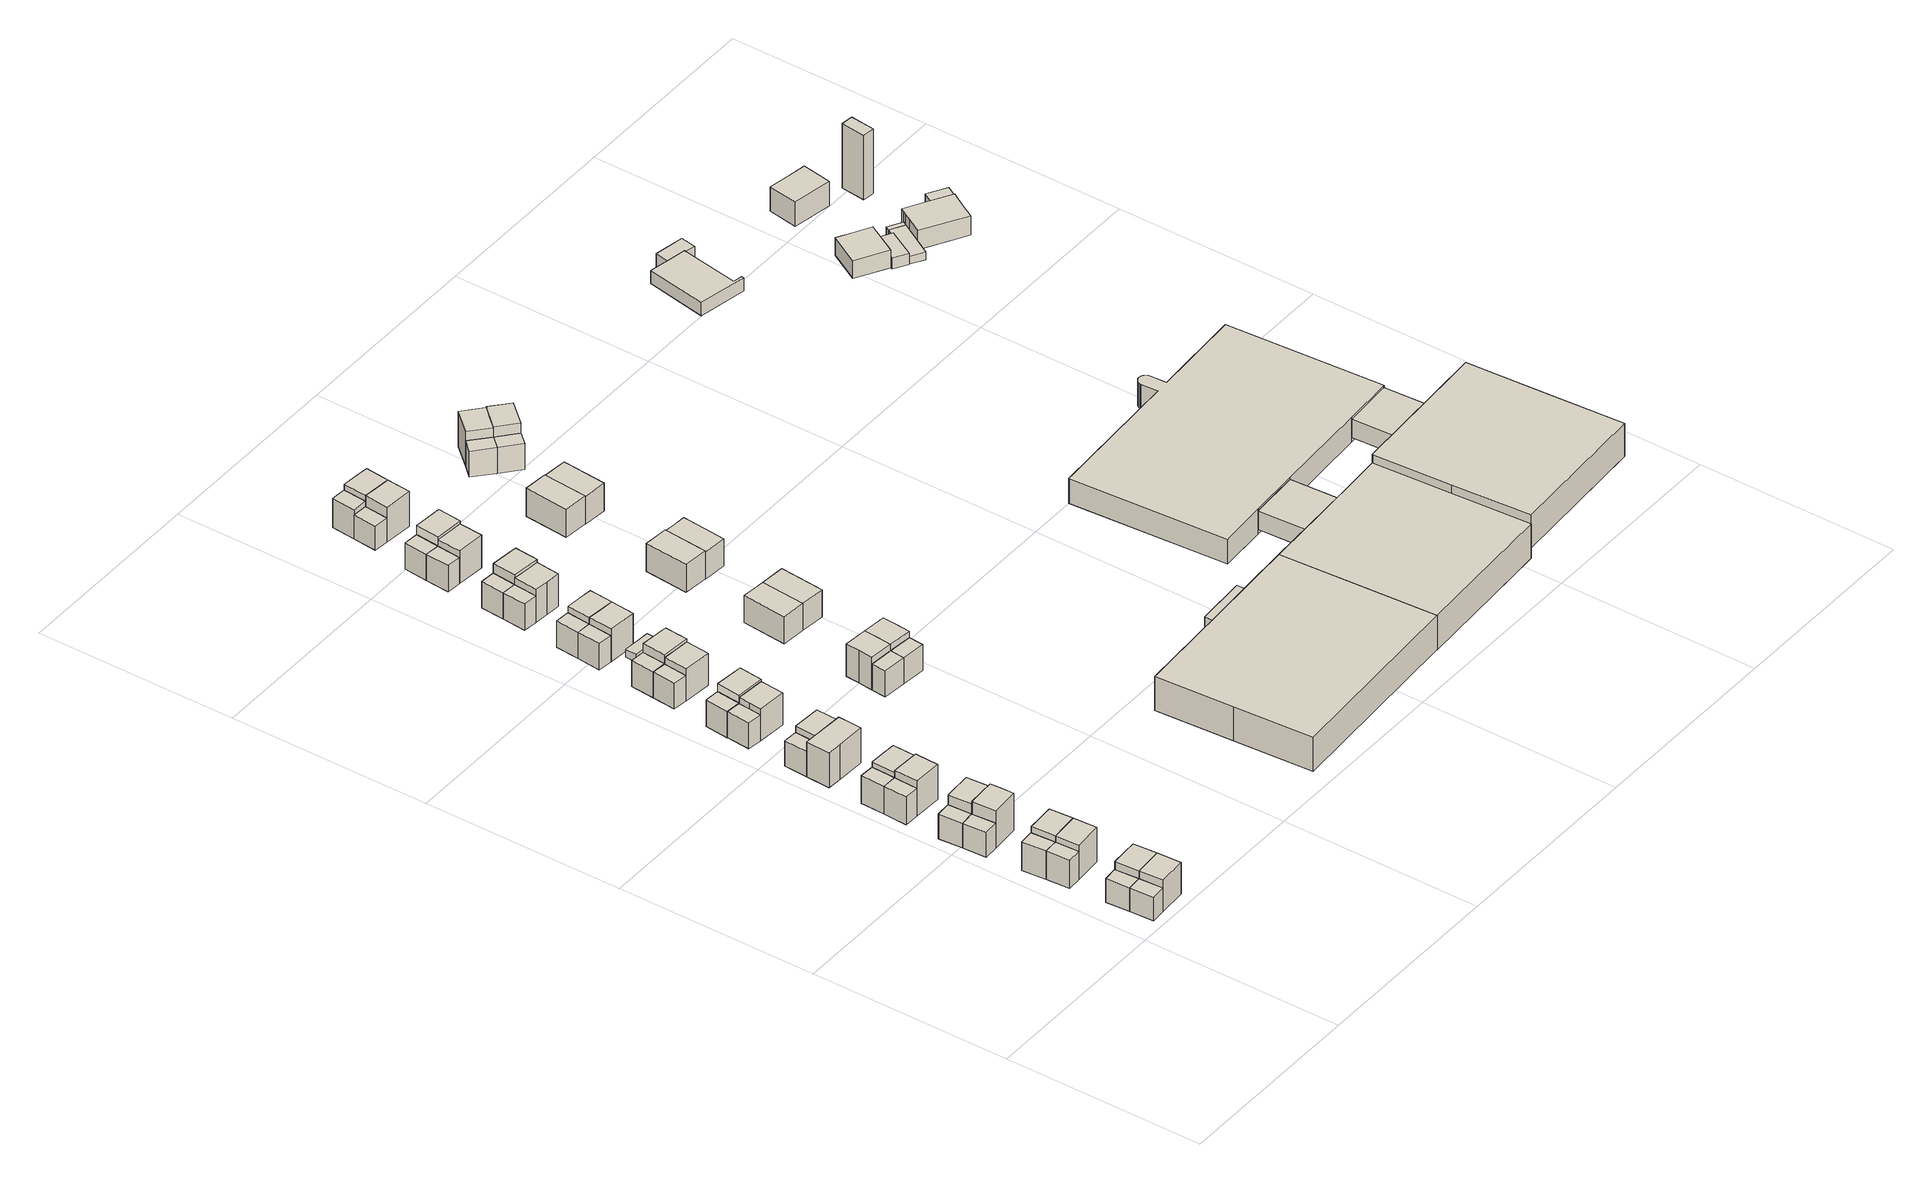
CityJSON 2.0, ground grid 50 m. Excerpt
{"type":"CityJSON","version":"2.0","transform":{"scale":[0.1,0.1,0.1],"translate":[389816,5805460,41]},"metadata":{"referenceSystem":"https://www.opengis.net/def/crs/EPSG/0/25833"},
"CityObjects":{
"building1":{"type":"Building","attributes":{"Gemeindeschluessel":"11000007","function":"31001_1010"},"address":[{"country":"Germany","locality":"Berlin","thoroughfareNumber":"69G","thoroughfareName":"Blohmstraße"}],"children":["building1-1","building1-2"]},
"building1-1":{"type":"BuildingPart","attributes":{"BezugspunktDach":"2200","measuredHeight":10.58,"storeysAboveGround":3},"parents":["building1"],"geometry":[{"type":"MultiSurface","lod":"1","boundaries":[[[0,1,2,3,4]],[[5,6,7,8,9]],[[5,9,4,3]],[[6,5,3,2]],[[7,6,2,1]],[[8,7,1,0]],[[10,11,8,9,8,0,4]],[[9,8,11,10]]]}]},
"building1-2":{"type":"BuildingPart","attributes":{"BezugspunktDach":"2200","measuredHeight":6.27,"storeysAboveGround":3},"parents":["building1"],"geometry":[{"type":"Solid","lod":"1","boundaries":[[[[12,11,10,13]],[[9,8,14,15]],[[9,15,13,10]],[[14,8,11,12]],[[15,14,12,13]],[[9,10,11,8]]]]}]},
"building2":{"type":"Building","attributes":{"Gemeindeschluessel":"11000007","function":"31001_1010"},"address":[{"country":"Germany","locality":"Berlin","thoroughfareNumber":"69F","thoroughfareName":"Blohmstraße"}],"children":["building2-1","building2-2"]},
"building2-1":{"type":"BuildingPart","attributes":{"BezugspunktDach":"2200","measuredHeight":10.54,"storeysAboveGround":3},"parents":["building2"],"geometry":[{"type":"MultiSurface","lod":"1","boundaries":[[[4,3,2,16,17,18]],[[19,20,6,5,9,21]],[[19,21,18,17]],[[20,19,17,16]],[[6,20,16,2]],[[5,6,2,3]],[[9,5,3,4]],[[21,22,10,4,18]],[[9,10,22,21]]]}]},
"building2-2":{"type":"BuildingPart","attributes":{"BezugspunktDach":"2200","measuredHeight":6.27,"storeysAboveGround":3},"parents":["building2"],"geometry":[{"type":"Solid","lod":"1","boundaries":[[[[13,10,22,23]],[[21,9,15,24]],[[21,24,23,22]],[[15,9,10,13]],[[24,15,13,23]],[[9,21,22,10]]]]}]},
"building3":{"type":"Building","attributes":{"Gemeindeschluessel":"11000007","function":"31001_1010"},"address":[{"country":"Germany","locality":"Berlin","thoroughfareNumber":"69E","thoroughfareName":"Blohmstraße"}],"children":["building3-1","building3-2"]},
"building3-1":{"type":"BuildingPart","attributes":{"BezugspunktDach":"2200","measuredHeight":10.7,"storeysAboveGround":3},"parents":["building3"],"geometry":[{"type":"MultiSurface","lod":"1","boundaries":[[[25,26,27,28,29]],[[30,31,32,33,34]],[[30,34,29,28]],[[31,30,28,27]],[[32,31,27,26]],[[33,32,26,25]],[[35,36,37,25,29]],[[34,33,37,36,35]]]}]},
"building3-2":{"type":"BuildingPart","attributes":{"BezugspunktDach":"2200","measuredHeight":7.55,"storeysAboveGround":3},"parents":["building3"],"geometry":[{"type":"MultiSurface","lod":"1","boundaries":[[[38,36,35,39]],[[34,33,40,41]],[[34,41,39,35]],[[40,33,36,38]],[[41,40,38,39]],[[34,42,35,36,33]]]}]},
"building4":{"type":"Building","attributes":{"Gemeindeschluessel":"11000007","function":"31001_1010"},"address":[{"country":"Germany","locality":"Berlin","thoroughfareNumber":"69D","thoroughfareName":"Blohmstraße"}],"children":["building4-1","building4-2"]},
"building4-1":{"type":"BuildingPart","attributes":{"BezugspunktDach":"2200","measuredHeight":10.73,"storeysAboveGround":3},"parents":["building4"],"geometry":[{"type":"MultiSurface","lod":"1","boundaries":[[[29,27,43,44,45]],[[46,47,48,49,50]],[[46,50,45,44]],[[47,46,44,43]],[[48,47,43,27]],[[49,48,27,29]],[[50,49,50,51,35,52,29,45]],[[52,35,51,50,49]]]}]},
"building4-2":{"type":"BuildingPart","attributes":{"BezugspunktDach":"2200","measuredHeight":7.58,"storeysAboveGround":3},"parents":["building4"],"geometry":[{"type":"MultiSurface","lod":"1","boundaries":[[[39,35,51,53]],[[50,49,54,55]],[[50,55,53,51]],[[54,49,35,39]],[[55,54,39,53]],[[49,50,56,51,35]]]}]},
"building5":{"type":"Building","attributes":{"Gemeindeschluessel":"11000007","function":"31001_1010"},"address":[{"country":"Germany","locality":"Berlin","thoroughfareNumber":"69C","thoroughfareName":"Blohmstraße"}],"children":["building5-1","building5-2"]},
"building5-1":{"type":"BuildingPart","attributes":{"BezugspunktDach":"2200","measuredHeight":10.4,"storeysAboveGround":3},"parents":["building5"],"geometry":[{"type":"MultiSurface","lod":"1","boundaries":[[[57,58,59,60,61]],[[62,63,64,65,66]],[[62,66,61,60]],[[63,62,60,59]],[[64,63,59,58]],[[65,64,58,57]],[[67,68,65,57,61]],[[66,65,68,67]]]}]},
"building5-2":{"type":"BuildingPart","attributes":{"BezugspunktDach":"2200","measuredHeight":6.58,"storeysAboveGround":3},"parents":["building5"],"geometry":[{"type":"Solid","lod":"1","boundaries":[[[[69,68,67,70]],[[66,65,71,72]],[[66,72,70,67]],[[71,65,68,69]],[[72,71,69,70]],[[66,67,68,65]]]]}]},
"building6":{"type":"Building","attributes":{"Gemeindeschluessel":"11000007","function":"31001_1010"},"address":[{"country":"Germany","locality":"Berlin","thoroughfareNumber":"69B","thoroughfareName":"Blohmstraße"}],"children":["building6-1","building6-2"]},
"building6-1":{"type":"BuildingPart","attributes":{"BezugspunktDach":"2200","measuredHeight":11.26,"storeysAboveGround":3},"parents":["building6"],"geometry":[{"type":"MultiSurface","lod":"1","boundaries":[[[73,74,75,76]],[[77,62,66,78]],[[77,78,76,75]],[[62,77,75,74]],[[66,62,74,73]],[[79,67,73,76]],[[78,66,67,79]]]}]},
"building6-2":{"type":"BuildingPart","attributes":{"BezugspunktDach":"2200","measuredHeight":6.58,"storeysAboveGround":3},"parents":["building6"],"geometry":[{"type":"Solid","lod":"1","boundaries":[[[[70,67,79,80]],[[78,66,72,81]],[[78,81,80,79]],[[72,66,67,70]],[[81,72,70,80]],[[66,78,79,67]]]]}]},
"building7":{"type":"Building","attributes":{"Gemeindeschluessel":"11000007","function":"31001_1010"},"address":[{"country":"Germany","locality":"Berlin","thoroughfareNumber":"69A","thoroughfareName":"Blohmstraße"}],"children":["building7-1","building7-2"]},
"building7-1":{"type":"BuildingPart","attributes":{"BezugspunktDach":"2200","measuredHeight":11.56,"storeysAboveGround":3},"parents":["building7"],"geometry":[{"type":"MultiSurface","lod":"1","boundaries":[[[82,83,84,85]],[[86,87,88,89]],[[90,91,85,84]],[[87,86,84,83]],[[88,87,83,82]],[[89,88,82,85]],[[86,89,91,90]]]}]},
"building7-2":{"type":"BuildingPart","attributes":{"BezugspunktDach":"2200","measuredHeight":7.43,"storeysAboveGround":3},"parents":["building7"],"geometry":[{"type":"Solid","lod":"1","boundaries":[[[[91,90,92,93]],[[94,86,89,95]],[[94,95,93,92]],[[86,94,92,90]],[[89,86,89,91]],[[95,89,91,93]],[[90,91,89,86]]]]}]},
"building8":{"type":"Building","attributes":{"Gemeindeschluessel":"11000007","function":"31001_1010"},"address":[{"country":"Germany","locality":"Berlin","thoroughfareNumber":"69","thoroughfareName":"Blohmstraße"}],"children":["building8-1","building8-2"]},
"building8-1":{"type":"BuildingPart","attributes":{"BezugspunktDach":"2200","measuredHeight":10.29,"storeysAboveGround":3},"parents":["building8"],"geometry":[{"type":"MultiSurface","lod":"1","boundaries":[[[96,97,98,99,100]],[[101,102,103,87,86]],[[104,90,100,99]],[[102,101,99,98]],[[103,102,98,97]],[[87,103,97,96]],[[86,87,96,100]],[[105,101,86,90,104]]]}]},
"building8-2":{"type":"BuildingPart","attributes":{"BezugspunktDach":"2200","measuredHeight":7.47,"storeysAboveGround":3},"parents":["building8"],"geometry":[{"type":"Solid","lod":"1","boundaries":[[[[90,104,106,92]],[[107,101,86,94]],[[107,94,92,106]],[[101,107,106,104]],[[101,104,101,86]],[[94,86,90,92]],[[86,101,104,90]]]]}]},
"building9":{"type":"Building","attributes":{"Gemeindeschluessel":"11000007","function":"31001_1010"},"address":[{"country":"Germany","locality":"Berlin","thoroughfareNumber":"67G","thoroughfareName":"Blohmstraße"}],"children":["building9-1","building9-2"]},
"building9-1":{"type":"BuildingPart","attributes":{"BezugspunktDach":"2200","measuredHeight":9.31,"storeysAboveGround":3},"parents":["building9"],"geometry":[{"type":"Solid","lod":"1","boundaries":[[[[108,109,110,111,112,113]],[[114,115,116,117,118,119]],[[114,119,113,112]],[[115,114,112,111]],[[116,115,111,110]],[[117,116,110,109]],[[118,117,109,108]],[[119,118,108,113]]]]}]},
"building9-2":{"type":"BuildingPart","attributes":{"BezugspunktDach":"2200","measuredHeight":6.71,"storeysAboveGround":3},"parents":["building9"],"geometry":[{"type":"Solid","lod":"1","boundaries":[[[[120,121,122,123]],[[114,115,118,119]],[[114,119,123,122]],[[115,114,122,121]],[[118,115,121,120]],[[119,118,120,123]]]]}]},
"building10":{"type":"Building","attributes":{"Gemeindeschluessel":"11000007","function":"31001_1010"},"address":[{"country":"Germany","locality":"Berlin","thoroughfareNumber":"67F","thoroughfareName":"Blohmstraße"}],"children":["building10-1","building10-2"]},
"building10-1":{"type":"BuildingPart","attributes":{"BezugspunktDach":"2200","measuredHeight":10.21,"storeysAboveGround":3},"parents":["building10"],"geometry":[{"type":"Solid","lod":"1","boundaries":[[[[124,125,126,127,128]],[[129,130,131,132,133]],[[129,133,128,127],[115,134,135,121]],[[130,129,127,126]],[[131,130,126,125]],[[132,131,125,124]],[[133,132,124,128]],[[135,134,115,121]]]]}]},
"building10-2":{"type":"BuildingPart","attributes":{"BezugspunktDach":"2200","measuredHeight":6.75,"storeysAboveGround":3},"parents":["building10"],"geometry":[{"type":"Solid","lod":"1","boundaries":[[[[121,135,136,122]],[[137,134,115,114]],[[137,114,122,136]],[[134,137,136,135]],[[114,115,121,122]],[[134,135,121,115]]]]}]},
"building11":{"type":"Building","attributes":{"Gemeindeschluessel":"11000007","function":"31001_1010"},"address":[{"country":"Germany","locality":"Berlin","thoroughfareNumber":"67E","thoroughfareName":"Blohmstraße"}],"children":["building11-1","building11-2"]},
"building11-1":{"type":"BuildingPart","attributes":{"BezugspunktDach":"2200","measuredHeight":10.06,"storeysAboveGround":3},"parents":["building11"],"geometry":[{"type":"MultiSurface","lod":"1","boundaries":[[[138,139,140,141,142,143]],[[144,145,146,147,148,149]],[[150,151,143,142]],[[152,150,144,142,141]],[[146,145,141,140]],[[147,146,140,139]],[[148,147,139,138]],[[149,148,138,143]],[[144,149,151,150]],[[145,144,150,152]]]}]},
"building11-2":{"type":"BuildingPart","attributes":{"BezugspunktDach":"2200","measuredHeight":6.96,"storeysAboveGround":3},"parents":["building11"],"geometry":[{"type":"MultiSurface","lod":"1","boundaries":[[[151,152,153,154]],[[155,145,149,156]],[[155,156,154,153]],[[145,155,153,152]],[[145,157,145,144,149]],[[156,149,151,154]],[[149,144,150,151]],[[152,150,144,145,157]]]}]},
"building12":{"type":"Building","attributes":{"Gemeindeschluessel":"11000007","function":"31001_1010"},"address":[{"country":"Germany","locality":"Berlin","thoroughfareNumber":"67D","thoroughfareName":"Blohmstraße"}],"children":["building12-1","building12-2"]},
"building12-1":{"type":"BuildingPart","attributes":{"BezugspunktDach":"2200","measuredHeight":11.13,"storeysAboveGround":3},"parents":["building12"],"geometry":[{"type":"MultiSurface","lod":"1","boundaries":[[[158,159,160,161]],[[162,163,146,145]],[[163,162,160,159]],[[146,163,159,158]],[[145,146,158,161]],[[162,145,164,165,166,167]]]}]},
"building12-2":{"type":"BuildingPart","attributes":{"BezugspunktDach":"2200","measuredHeight":9.32,"storeysAboveGround":3},"parents":["building12"],"geometry":[{"type":"MultiSurface","lod":"1","boundaries":[[[165,166,168,169]],[[170,171,172,173]],[[170,173,169,168]],[[171,170,168,166]],[[172,171,162,145]],[[173,172,165,169]],[[145,162,166,165]]]}]},
"building13":{"type":"Building","attributes":{"Gemeindeschluessel":"11000007","function":"31001_1010"},"address":[{"country":"Germany","locality":"Berlin","thoroughfareNumber":"67C","thoroughfareName":"Blohmstraße"}],"children":["building13-1","building13-2"]},
"building13-1":{"type":"BuildingPart","attributes":{"BezugspunktDach":"2200","measuredHeight":10.03,"storeysAboveGround":3},"parents":["building13"],"geometry":[{"type":"Solid","lod":"1","boundaries":[[[[174,175,176,177,178]],[[179,180,181,182,183]],[[179,184,185,183,178,177]],[[180,179,177,176]],[[181,180,176,175]],[[182,181,175,174]],[[183,182,174,178]],[[183,185,184,179]]]]}]},
"building13-2":{"type":"BuildingPart","attributes":{"BezugspunktDach":"2200","measuredHeight":7.73,"storeysAboveGround":3},"parents":["building13"],"geometry":[{"type":"Solid","lod":"1","boundaries":[[[[185,184,186,187]],[[188,179,183,189]],[[188,189,187,186]],[[179,188,186,184]],[[189,183,185,187]],[[183,179,184,185]]]]}]},
"building14":{"type":"Building","attributes":{"Gemeindeschluessel":"11000007","function":"31001_1010"},"address":[{"country":"Germany","locality":"Berlin","thoroughfareNumber":"67B","thoroughfareName":"Blohmstraße"}],"children":["building14-1","building14-2"]},
"building14-1":{"type":"BuildingPart","attributes":{"BezugspunktDach":"2200","measuredHeight":11.23,"storeysAboveGround":3},"parents":["building14"],"geometry":[{"type":"MultiSurface","lod":"1","boundaries":[[[190,191,192,193]],[[194,195,181,179]],[[196,197,198,193,192]],[[195,194,192,191]],[[181,195,191,190]],[[179,181,190,193]],[[194,179,198,197,196]]]}]},
"building14-2":{"type":"BuildingPart","attributes":{"BezugspunktDach":"2200","measuredHeight":6.91,"storeysAboveGround":3},"parents":["building14"],"geometry":[{"type":"Solid","lod":"1","boundaries":[[[[197,196,199,200]],[[201,194,179,188]],[[201,188,200,199]],[[194,201,199,196]],[[194,196,194,179]],[[188,179,197,200]],[[179,194,196,197]]]]}]},
"building15":{"type":"Building","attributes":{"Gemeindeschluessel":"11000007","function":"31001_1010"},"address":[{"country":"Germany","locality":"Berlin","thoroughfareNumber":"67A","thoroughfareName":"Blohmstraße"}],"children":["building15-1","building15-2"]},
"building15-1":{"type":"BuildingPart","attributes":{"BezugspunktDach":"2200","measuredHeight":10.4,"storeysAboveGround":3},"parents":["building15"],"geometry":[{"type":"Solid","lod":"1","boundaries":[[[[202,203,204,205,206]],[[207,208,209,210,211]],[[207,212,213,211,206,205]],[[208,207,205,204]],[[209,208,204,203]],[[210,209,203,202]],[[211,210,202,206]],[[211,213,212,207]]]]}]},
"building15-2":{"type":"BuildingPart","attributes":{"BezugspunktDach":"2200","measuredHeight":6.95,"storeysAboveGround":3},"parents":["building15"],"geometry":[{"type":"Solid","lod":"1","boundaries":[[[[213,212,214,215]],[[216,207,211,217]],[[216,217,215,214]],[[207,216,214,212]],[[211,207,211,213]],[[217,211,213,215]],[[212,213,211,207]]]]}]},
"building16":{"type":"Building","attributes":{"Gemeindeschluessel":"11000007","function":"31001_1010"},"address":[{"country":"Germany","locality":"Berlin","thoroughfareNumber":"67","thoroughfareName":"Blohmstraße"}],"children":["building16-1","building16-2"]},
"building16-1":{"type":"BuildingPart","attributes":{"BezugspunktDach":"2200","measuredHeight":10.43,"storeysAboveGround":3},"parents":["building16"],"geometry":[{"type":"MultiSurface","lod":"1","boundaries":[[[203,218,219,220,205]],[[221,222,223,209,207]],[[221,224,212,205,220]],[[222,221,220,219]],[[223,222,219,218]],[[209,223,218,203]],[[207,209,203,205]],[[207,225,212,224,221]]]}]},
"building16-2":{"type":"BuildingPart","attributes":{"BezugspunktDach":"2200","measuredHeight":6.98,"storeysAboveGround":3},"parents":["building16"],"geometry":[{"type":"Solid","lod":"1","boundaries":[[[[212,224,226,214]],[[227,221,207,216]],[[227,216,214,226]],[[221,227,226,224]],[[221,224,221,207]],[[216,207,212,214]],[[207,221,224,212]]]]}]},
"building17":{"type":"Building","attributes":{"Gemeindeschluessel":"11000007","BezugspunktDach":"2200","function":"31001_2463","measuredHeight":2.12,"storeysAboveGround":1},"address":[{"country":"Germany","locality":"Berlin","thoroughfareNumber":"67A (1)","thoroughfareName":"Blohmstraße"}],"geometry":[{"type":"Solid","lod":"1","boundaries":[[[[228,229,230,231]],[[232,233,234,235]],[[232,235,231,230]],[[233,232,230,229]],[[234,233,229,228]],[[235,234,228,231]]]]}]},
"building18":{"type":"Building","attributes":{"Gemeindeschluessel":"11000007","function":"31001_1010"},"address":[{"country":"Germany","locality":"Berlin","thoroughfareNumber":"65G","thoroughfareName":"Blohmstraße"}],"children":["building18-1","building18-2"]},
"building18-1":{"type":"BuildingPart","attributes":{"BezugspunktDach":"2200","measuredHeight":10.45,"storeysAboveGround":3},"parents":["building18"],"geometry":[{"type":"MultiSurface","lod":"1","boundaries":[[[236,237,238,239,240,241]],[[242,243,244,245,246,247]],[[248,249,241,240]],[[243,242,240,239]],[[244,243,239,238]],[[245,244,238,237]],[[246,245,237,236]],[[247,246,236,241]],[[242,247,249,248]]]}]},
"building18-2":{"type":"BuildingPart","attributes":{"BezugspunktDach":"2200","measuredHeight":6.97,"storeysAboveGround":3},"parents":["building18"],"geometry":[{"type":"Solid","lod":"1","boundaries":[[[[249,248,250,251]],[[252,242,247,253]],[[252,253,251,250]],[[242,252,250,248]],[[253,247,249,251]],[[247,242,248,249]]]]}]},
"building19":{"type":"Building","attributes":{"Gemeindeschluessel":"11000007","function":"31001_1010"},"address":[{"country":"Germany","locality":"Berlin","thoroughfareNumber":"63J","thoroughfareName":"Blohmstraße"}],"children":["building19-1","building19-2"]},
"building19-1":{"type":"BuildingPart","attributes":{"BezugspunktDach":"2200","measuredHeight":10.25,"storeysAboveGround":3},"parents":["building19"],"geometry":[{"type":"MultiSurface","lod":"1","boundaries":[[[254,255,256,257,258,259]],[[260,261,262,263,264,265]],[[260,265,259,258]],[[261,260,258,257]],[[262,261,257,256]],[[263,262,256,255]],[[264,263,255,254]],[[266,267,268,254,259]],[[265,264,265,266]],[[265,264,268,267,266]]]}]},
"building19-2":{"type":"BuildingPart","attributes":{"BezugspunktDach":"2200","measuredHeight":6.89,"storeysAboveGround":3},"parents":["building19"],"geometry":[{"type":"Solid","lod":"1","boundaries":[[[[269,267,266,270]],[[265,264,271,272]],[[265,272,270,266]],[[271,264,267,269]],[[272,271,269,270]],[[264,265,266,267]]]]}]},
"building20":{"type":"Building","attributes":{"Gemeindeschluessel":"11000007","function":"31001_1010"},"address":[{"country":"Germany","locality":"Berlin","thoroughfareNumber":"65F","thoroughfareName":"Blohmstraße"}],"children":["building20-1","building20-2"]},
"building20-1":{"type":"BuildingPart","attributes":{"BezugspunktDach":"2200","measuredHeight":11.77,"storeysAboveGround":3},"parents":["building20"],"geometry":[{"type":"MultiSurface","lod":"1","boundaries":[[[273,274,275,276]],[[277,278,244,242]],[[277,242,248,276,275],[242,277,279,248]],[[278,277,275,274]],[[244,278,274,273]],[[242,244,273,276]],[[279,277,242,248]]]}]},
"building20-2":{"type":"BuildingPart","attributes":{"BezugspunktDach":"2200","measuredHeight":6.98,"storeysAboveGround":3},"parents":["building20"],"geometry":[{"type":"Solid","lod":"1","boundaries":[[[[248,279,280,250]],[[281,277,242,252]],[[281,252,250,280]],[[277,281,280,279]],[[252,242,248,250]],[[242,277,279,248]]]]}]},
"building21":{"type":"Building","attributes":{"Gemeindeschluessel":"11000007","function":"31001_1010"},"address":[{"country":"Germany","locality":"Berlin","thoroughfareNumber":"63H","thoroughfareName":"Blohmstraße"}],"children":["building21-1","building21-2"]},
"building21-1":{"type":"BuildingPart","attributes":{"BezugspunktDach":"2200","measuredHeight":10.24,"storeysAboveGround":3},"parents":["building21"],"geometry":[{"type":"MultiSurface","lod":"1","boundaries":[[[282,283,284,256,254]],[[262,285,286,287,264]],[[262,264,254,256]],[[285,262,256,284]],[[286,285,284,283]],[[287,286,283,282]],[[264,287,264,267,288,282,254]],[[288,267,264,287]]]}]},
"building21-2":{"type":"BuildingPart","attributes":{"BezugspunktDach":"2200","measuredHeight":6.85,"storeysAboveGround":3},"parents":["building21"],"geometry":[{"type":"Solid","lod":"1","boundaries":[[[[289,288,267,269]],[[264,287,290,271]],[[264,271,269,267]],[[290,287,288,289]],[[271,290,289,269]],[[264,267,288,287]]]]}]},
"building22":{"type":"Building","attributes":{"Gemeindeschluessel":"11000007","function":"31001_1010"},"address":[{"country":"Germany","locality":"Berlin","thoroughfareNumber":"65E","thoroughfareName":"Blohmstraße"}],"children":["building22-1","building22-2"]},
"building22-1":{"type":"BuildingPart","attributes":{"BezugspunktDach":"2200","measuredHeight":10.36,"storeysAboveGround":3},"parents":["building22"],"geometry":[{"type":"MultiSurface","lod":"1","boundaries":[[[291,292,293,294,295]],[[296,297,298,299,300]],[[301,302,300,296,300,295,294]],[[297,296,294,293]],[[298,297,293,292]],[[299,298,292,291]],[[300,299,291,295]],[[296,300,302,301]]]}]},
"building22-2":{"type":"BuildingPart","attributes":{"BezugspunktDach":"2200","measuredHeight":6.98,"storeysAboveGround":3},"parents":["building22"],"geometry":[{"type":"Solid","lod":"1","boundaries":[[[[302,301,303,304]],[[305,296,300,306]],[[305,306,304,303]],[[296,305,303,301]],[[306,300,302,304]],[[296,301,302,300]]]]}]},
"building23":{"type":"Building","attributes":{"Gemeindeschluessel":"11000007","function":"31001_1010"},"address":[{"country":"Germany","locality":"Berlin","thoroughfareNumber":"65D","thoroughfareName":"Blohmstraße"}],"children":["building23-1","building23-2"]},
"building23-1":{"type":"BuildingPart","attributes":{"BezugspunktDach":"2200","measuredHeight":11.49,"storeysAboveGround":3},"parents":["building23"],"geometry":[{"type":"MultiSurface","lod":"1","boundaries":[[[307,308,309,310]],[[311,312,298,296]],[[312,311,309,308]],[[298,312,308,307]],[[296,298,307,310]],[[296,313,301,314,311]]]}]},
"building23-2":{"type":"BuildingPart","attributes":{"BezugspunktDach":"2200","measuredHeight":6.97,"storeysAboveGround":3},"parents":["building23"],"geometry":[{"type":"Solid","lod":"1","boundaries":[[[[301,314,315,303]],[[316,311,296,305]],[[316,305,303,315]],[[311,316,315,314]],[[305,296,301,303]],[[296,311,314,301]]]]}]},
"building24":{"type":"Building","attributes":{"Gemeindeschluessel":"11000007","BezugspunktDach":"2200","function":"31001_1010","measuredHeight":7.7,"storeysAboveGround":2},"address":[{"country":"Germany","locality":"Berlin","thoroughfareNumber":"63G","thoroughfareName":"Blohmstraße"}],"geometry":[{"type":"Solid","lod":"1","boundaries":[[[[317,318,319,320,321]],[[322,323,324,325,326]],[[322,326,321,320]],[[323,322,320,319]],[[324,323,319,318]],[[325,324,318,317]],[[326,325,317,321]]]]}]},
"building25":{"type":"Building","attributes":{"Gemeindeschluessel":"11000007","function":"31001_1010"},"address":[{"country":"Germany","locality":"Berlin","thoroughfareNumber":"65C","thoroughfareName":"Blohmstraße"}],"children":["building25-1","building25-2"]},
"building25-1":{"type":"BuildingPart","attributes":{"BezugspunktDach":"2200","measuredHeight":10.76,"storeysAboveGround":3},"parents":["building25"],"geometry":[{"type":"MultiSurface","lod":"1","boundaries":[[[327,328,329,330,331]],[[332,333,334,335,336]],[[337,338,339,336,331,330]],[[333,332,330,329]],[[334,333,329,328]],[[335,334,328,327]],[[336,335,327,331]],[[332,336,339,338,337]]]}]},
"building25-2":{"type":"BuildingPart","attributes":{"BezugspunktDach":"2200","measuredHeight":6.86,"storeysAboveGround":3},"parents":["building25"],"geometry":[{"type":"Solid","lod":"1","boundaries":[[[[339,338,340,341]],[[342,332,336,343]],[[342,343,341,340]],[[332,342,340,338]],[[332,338,332,336]],[[343,336,339,341]],[[336,332,338,339]]]]}]},
"building26":{"type":"Building","attributes":{"Gemeindeschluessel":"11000007","BezugspunktDach":"2200","function":"31001_1010","measuredHeight":7.71,"storeysAboveGround":2},"address":[{"country":"Germany","locality":"Berlin","thoroughfareNumber":"63F","thoroughfareName":"Blohmstraße"}],"geometry":[{"type":"Solid","lod":"1","boundaries":[[[[344,345,318,317]],[[324,346,347,325]],[[324,325,317,318]],[[346,324,318,345]],[[347,346,345,344]],[[325,347,344,317]]]]}]},
"building27":{"type":"Building","attributes":{"Gemeindeschluessel":"11000007","function":"31001_1010"},"address":[{"country":"Germany","locality":"Berlin","thoroughfareNumber":"65B","thoroughfareName":"Blohmstraße"}],"children":["building27-1","building27-2"]},
"building27-1":{"type":"BuildingPart","attributes":{"BezugspunktDach":"2200","measuredHeight":10.76,"storeysAboveGround":3},"parents":["building27"],"geometry":[{"type":"MultiSurface","lod":"1","boundaries":[[[328,348,349,350,330]],[[351,352,353,334,332]],[[354,355,330,350]],[[352,351,350,349]],[[353,352,349,348]],[[334,353,348,328]],[[332,334,328,330]],[[351,332,355,354]]]}]},
"building27-2":{"type":"BuildingPart","attributes":{"BezugspunktDach":"2200","measuredHeight":7.72,"storeysAboveGround":3},"parents":["building27"],"geometry":[{"type":"Solid","lod":"1","boundaries":[[[[355,354,356,357]],[[358,351,332,342]],[[358,342,357,356]],[[351,358,356,354]],[[342,332,355,357]],[[332,351,354,355]]]]}]},
"building28":{"type":"Building","attributes":{"Gemeindeschluessel":"11000007","BezugspunktDach":"2200","function":"31001_1010","measuredHeight":8.16,"storeysAboveGround":2},"address":[{"country":"Germany","locality":"Berlin","thoroughfareNumber":"63E","thoroughfareName":"Blohmstraße"}],"geometry":[{"type":"Solid","lod":"1","boundaries":[[[[359,360,361,362]],[[363,364,365,366]],[[363,366,362,361]],[[364,363,361,360]],[[365,364,360,359]],[[366,365,359,362]]]]}]},
"building29":{"type":"Building","attributes":{"Gemeindeschluessel":"11000007","BezugspunktDach":"2200","function":"31001_1010","measuredHeight":7.66,"storeysAboveGround":2},"address":[{"country":"Germany","locality":"Berlin","thoroughfareNumber":"63D","thoroughfareName":"Blohmstraße"}],"geometry":[{"type":"Solid","lod":"1","boundaries":[[[[367,368,369,370,371]],[[372,373,374,375,376]],[[372,376,371,370]],[[373,372,370,369]],[[374,373,369,368]],[[375,374,368,367]],[[376,375,367,371]]]]}]},
"building30":{"type":"Building","attributes":{"Gemeindeschluessel":"11000007","BezugspunktDach":"2200","function":"31001_1010","measuredHeight":8.44,"storeysAboveGround":2},"address":[{"country":"Germany","locality":"Berlin","thoroughfareNumber":"63C","thoroughfareName":"Blohmstraße"}],"geometry":[{"type":"Solid","lod":"1","boundaries":[[[[377,378,379,380]],[[381,382,383,384]],[[381,384,380,379]],[[382,381,379,378]],[[383,382,378,377]],[[384,383,377,380]]]]}]},
"building31":{"type":"Building","attributes":{"Gemeindeschluessel":"11000007","BezugspunktDach":"2200","function":"31001_2111","measuredHeight":11.97,"storeysAboveGround":1},"address":[{"country":"Germany","locality":"Berlin","thoroughfareNumber":"37 (14)","thoroughfareName":"Blohmstraße"}],"geometry":[{"type":"Solid","lod":"1","boundaries":[[[[385,386,387,388,389,390,391,392]],[[393,394,395,396,397,398,399,400]],[[393,400,392,391]],[[394,393,391,390]],[[395,394,390,389]],[[396,395,389,388]],[[397,396,388,387]],[[398,397,387,386]],[[399,398,386,385]],[[400,399,385,392]]]]}]},
"building32":{"type":"Building","attributes":{"Gemeindeschluessel":"11000007","BezugspunktDach":"2200","function":"31001_1010","measuredHeight":7.96,"storeysAboveGround":2},"address":[{"country":"Germany","locality":"Berlin","thoroughfareNumber":"63B","thoroughfareName":"Blohmstraße"}],"geometry":[{"type":"Solid","lod":"1","boundaries":[[[[401,402,403,404,405]],[[406,407,408,409,410]],[[406,410,405,404]],[[407,406,404,403]],[[408,407,403,402]],[[409,408,402,401]],[[410,409,401,405]]]]}]},
"building33":{"type":"Building","attributes":{"Gemeindeschluessel":"11000007","BezugspunktDach":"2200","function":"51009_1610","measuredHeight":5.2,"storeysAboveGround":0},"address":[{"country":"Germany","locality":"Berlin"}],"geometry":[{"type":"Solid","lod":"1","boundaries":[[[[411,412,413,414]],[[415,416,417,418]],[[415,418,414,413]],[[416,415,413,412]],[[417,416,412,411]],[[418,417,411,414]]]]}]},
"building34":{"type":"Building","attributes":{"Gemeindeschluessel":"11000007","function":"31001_1010"},"address":[{"country":"Germany","locality":"Berlin","thoroughfareNumber":"63A","thoroughfareName":"Blohmstraße"}],"children":["building34-1","building34-2"]},
"building34-1":{"type":"BuildingPart","attributes":{"BezugspunktDach":"2200","measuredHeight":11.71,"storeysAboveGround":3},"parents":["building34"],"geometry":[{"type":"MultiSurface","lod":"1","boundaries":[[[419,420,421,422,423]],[[424,425,426,427,428]],[[424,428,423,422]],[[425,424,422,421]],[[426,425,421,420]],[[427,426,420,419]],[[429,430,427,419,423]],[[431,428,427,430,429]]]}]},
"building34-2":{"type":"BuildingPart","attributes":{"BezugspunktDach":"2200","measuredHeight":6.91,"storeysAboveGround":3},"parents":["building34"],"geometry":[{"type":"Solid","lod":"1","boundaries":[[[[432,430,429,433]],[[428,427,434,435]],[[428,435,433,429]],[[428,429,428,427]],[[434,427,430,432]],[[435,434,432,433]],[[427,428,429,430]]]]}]},
"building35":{"type":"Building","attributes":{"Gemeindeschluessel":"11000007","function":"31001_1010"},"address":[{"country":"Germany","locality":"Berlin","thoroughfareNumber":"63","thoroughfareName":"Blohmstraße"}],"children":["building35-1","building35-2"]},
"building35-1":{"type":"BuildingPart","attributes":{"BezugspunktDach":"2200","measuredHeight":11.96,"storeysAboveGround":3},"parents":["building35"],"geometry":[{"type":"MultiSurface","lod":"1","boundaries":[[[436,437,438,439]],[[425,440,441,427]],[[425,427,439,438]],[[440,425,438,437]],[[441,440,437,436]],[[430,442,443,436,439]],[[427,441,443,442,430]]]}]},
"building35-2":{"type":"BuildingPart","attributes":{"BezugspunktDach":"2200","measuredHeight":6.95,"storeysAboveGround":3},"parents":["building35"],"geometry":[{"type":"MultiSurface","lod":"1","boundaries":[[[444,442,430,432]],[[427,441,445,434]],[[427,434,432,430]],[[427,430,427,441]],[[445,441,442,444]],[[434,445,444,432]],[[441,427,430,442,446]]]}]},
"building36":{"type":"Building","attributes":{"Gemeindeschluessel":"11000007","BezugspunktDach":"2200","function":"31001_2111","measuredHeight":12.17,"storeysAboveGround":1},"address":[{"country":"Germany","locality":"Berlin","thoroughfareNumber":"37 (13)","thoroughfareName":"Blohmstraße"}],"geometry":[{"type":"Solid","lod":"1","boundaries":[[[[387,447,448,449,450,389]],[[451,452,453,454,455,456]],[[451,456,389,450]],[[452,451,450,449]],[[453,452,449,448]],[[454,453,448,447]],[[455,454,447,387]],[[456,455,387,389]]]]}]},
"building37":{"type":"Building","attributes":{"Gemeindeschluessel":"11000007","BezugspunktDach":"2200","function":"51009_1610","measuredHeight":5.21,"storeysAboveGround":0},"address":[{"country":"Germany","locality":"Berlin"}],"geometry":[{"type":"Solid","lod":"1","boundaries":[[[[457,458,459,460,461,462,463,464]],[[465,466,467,468,469,470,471,472]],[[465,472,464,463]],[[466,465,463,462]],[[467,466,462,461]],[[468,467,461,460]],[[469,468,460,459]],[[470,469,459,458]],[[471,470,458,457]],[[472,471,457,464]]]]}]},
"building38":{"type":"Building","attributes":{"Gemeindeschluessel":"11000007","BezugspunktDach":"2200","function":"31001_2143","measuredHeight":6.59,"storeysAboveGround":1},"address":[{"country":"Germany","locality":"Berlin","thoroughfareNumber":"37 (15)","thoroughfareName":"Blohmstraße"}],"geometry":[{"type":"Solid","lod":"1","boundaries":[[[[473,474,475,476,477,478,479,480,481,482,483,484,485,486,487,488,489,490,491,492,493,494,495,496,497]],[[498,499,500,501,502,503,504,505,506,507,508,509,510,511,512,513,514,515,516,517,518,519,520,521,522]],[[498,522,497,496]],[[499,498,496,495]],[[500,499,495,494]],[[501,500,494,493]],[[502,501,493,492]],[[503,502,492,491]],[[504,503,491,490]],[[505,504,490,489]],[[506,505,489,488]],[[507,506,488,487]],[[508,507,487,486]],[[509,508,486,485]],[[510,509,485,484]],[[511,510,484,483]],[[512,511,483,482]],[[513,512,482,481]],[[514,513,481,480]],[[515,514,480,479]],[[516,515,479,478]],[[517,516,478,477]],[[518,517,477,476]],[[519,518,476,475]],[[520,519,475,474]],[[521,520,474,473]],[[522,521,473,497]]]]}]},
"building39":{"type":"Building","attributes":{"Gemeindeschluessel":"11000007","BezugspunktDach":"2200","function":"31001_2111","measuredHeight":11.82,"storeysAboveGround":1},"address":[{"country":"Germany","locality":"Berlin","thoroughfareNumber":"37 (12)","thoroughfareName":"Blohmstraße"}],"geometry":[{"type":"Solid","lod":"1","boundaries":[[[[523,524,525,526,527,528]],[[529,530,531,532,533,534]],[[529,534,528,527]],[[530,529,527,526]],[[531,530,526,525]],[[532,531,525,524]],[[533,532,524,523]],[[534,533,523,528]]]]}]},
"building40":{"type":"Building","attributes":{"Gemeindeschluessel":"11000007","BezugspunktDach":"2200","function":"31001_1010","measuredHeight":3.46,"storeysAboveGround":1},"address":[{"country":"Germany","locality":"Berlin","thoroughfareNumber":"13","thoroughfareName":"Gätzschmannpfad"}],"geometry":[{"type":"Solid","lod":"1","boundaries":[[[[535,536,537,538,539,540,541,542]],[[543,544,545,546,547,548,549,550]],[[543,550,542,541]],[[544,543,541,540]],[[545,544,540,539]],[[546,545,539,538]],[[547,546,538,537]],[[548,547,537,536]],[[549,548,536,535]],[[550,549,535,542]]]]}]},
"building41":{"type":"Building","attributes":{"Gemeindeschluessel":"11000007","BezugspunktDach":"2200","function":"51009_1610","measuredHeight":5.04,"storeysAboveGround":0},"address":[{"country":"Germany","locality":"Berlin"}],"geometry":[{"type":"Solid","lod":"1","boundaries":[[[[551,552,553,554]],[[555,556,557,558]],[[555,558,554,553]],[[556,555,553,552]],[[557,556,552,551]],[[558,557,551,554]]]]}]},
"building42":{"type":"Building","attributes":{"Gemeindeschluessel":"11000007","BezugspunktDach":"2200","function":"31001_2463","measuredHeight":3.41,"storeysAboveGround":1},"address":[{"country":"Germany","locality":"Berlin","thoroughfareNumber":"13 (1)","thoroughfareName":"Gätzschmannpfad"}],"geometry":[{"type":"Solid","lod":"1","boundaries":[[[[539,538,559,560,561,540]],[[562,563,564,565,566,567]],[[562,567,540,561]],[[563,562,561,560]],[[564,563,560,559]],[[565,564,559,538]],[[566,565,538,539]],[[567,566,539,540]]]]}]},
"building43":{"type":"Building","attributes":{"Gemeindeschluessel":"11000007","BezugspunktDach":"2200","function":"31001_1010","measuredHeight":5.83,"storeysAboveGround":1},"address":[{"country":"Germany","locality":"Berlin","thoroughfareNumber":"58","thoroughfareName":"Blohmstraße"}],"geometry":[{"type":"Solid","lod":"1","boundaries":[[[[568,569,570,571,572]],[[573,574,575,576,577]],[[573,577,572,571]],[[574,573,571,570]],[[575,574,570,569]],[[576,575,569,568]],[[577,576,568,572]]]]}]},
"building44":{"type":"Building","attributes":{"Gemeindeschluessel":"11000007","BezugspunktDach":"2200","function":"31001_2463","measuredHeight":3.58,"storeysAboveGround":1},"address":[{"country":"Germany","locality":"Berlin","thoroughfareNumber":"58 (1)","thoroughfareName":"Blohmstraße"}],"geometry":[{"type":"Solid","lod":"1","boundaries":[[[[578,579,580,581,582]],[[583,584,585,586,587]],[[583,587,582,581]],[[584,583,581,580]],[[585,584,580,579]],[[586,585,579,578]],[[587,586,578,582]]]]}]},
"building45":{"type":"Building","attributes":{"Gemeindeschluessel":"11000007","BezugspunktDach":"2200","function":"31001_2463","measuredHeight":2.14,"storeysAboveGround":1},"address":[{"country":"Germany","locality":"Berlin","thoroughfareNumber":"56 (1)","thoroughfareName":"Blohmstraße"}],"geometry":[{"type":"Solid","lod":"1","boundaries":[[[[588,589,590,591,592,593]],[[594,595,596,597,598,599]],[[594,599,593,592]],[[595,594,592,591]],[[596,595,591,590]],[[597,596,590,589]],[[598,597,589,588]],[[599,598,588,593]]]]}]},
"building46":{"type":"Building","attributes":{"Gemeindeschluessel":"11000007","BezugspunktDach":"2200","function":"51009_1610","measuredHeight":2.17,"storeysAboveGround":0},"address":[{"country":"Germany","locality":"Berlin"}],"geometry":[{"type":"Solid","lod":"1","boundaries":[[[[590,600,601,591]],[[602,603,604,605]],[[602,605,591,601]],[[603,602,601,600]],[[604,603,600,590]],[[605,604,590,591]]]]}]},
"building47":{"type":"Building","attributes":{"Gemeindeschluessel":"11000007","BezugspunktDach":"2200","function":"31001_1010","measuredHeight":9.09,"storeysAboveGround":1},"address":[{"country":"Germany","locality":"Berlin","thoroughfareNumber":"58A","thoroughfareName":"Blohmstraße"}],"geometry":[{"type":"Solid","lod":"1","boundaries":[[[[606,607,608,609,610]],[[611,612,613,614,615]],[[611,615,610,609]],[[612,611,609,608]],[[613,612,608,607]],[[614,613,607,606]],[[615,614,606,610]]]]}]},
"building48":{"type":"Building","attributes":{"Gemeindeschluessel":"11000007","function":"31001_1010"},"address":[{"country":"Germany","locality":"Berlin","thoroughfareNumber":"56","thoroughfareName":"Blohmstraße"}],"children":["building48-1","building48-2"]},
"building48-1":{"type":"BuildingPart","attributes":{"BezugspunktDach":"2200","measuredHeight":5.5,"storeysAboveGround":1},"parents":["building48"],"geometry":[{"type":"MultiSurface","lod":"1","boundaries":[[[616,617,618,619,620,621,622,623,624]],[[625,626,627,628,629,630,631,632,633]],[[625,633,624,623]],[[626,625,623,622]],[[627,626,622,621]],[[628,627,621,620]],[[629,628,620,619]],[[630,634,635,619,618]],[[631,630,618,617]],[[632,631,617,616]],[[633,632,616,624]],[[635,634,630,629]]]}]},
"building48-2":{"type":"BuildingPart","attributes":{"BezugspunktDach":"2200","measuredHeight":4.67,"storeysAboveGround":1},"parents":["building48"],"geometry":[{"type":"Solid","lod":"1","boundaries":[[[[634,636,637,635]],[[638,639,630,629]],[[638,629,635,637]],[[639,638,637,636]],[[630,639,636,634]],[[629,630,634,635]]]]}]},
"building49":{"type":"Building","attributes":{"Gemeindeschluessel":"11000007","BezugspunktDach":"2200","function":"31001_2143","measuredHeight":17.21,"storeysAboveGround":1},"address":[{"country":"Germany","locality":"Berlin","thoroughfareNumber":"56 (2)","thoroughfareName":"Blohmstraße"}],"geometry":[{"type":"Solid","lod":"1","boundaries":[[[[640,641,642,643]],[[644,645,646,647]],[[644,647,643,642]],[[645,644,642,641]],[[646,645,641,640]],[[647,646,640,643]]]]}]}
},
"vertices":[
[78,9,117],[148,13,117],[145,73,117],[109,70,117],[74,68,117],[109,70,33],[145,73,33],[148,13,33],[78,9,33],[74,68,33],[74,68,96],[78,9,96],
[40,6,96],[37,66,96],[40,6,33],[37,66,33],
[141,132,117],[106,130,117],[70,128,117],[106,130,33],[141,132,33],[70,128,33],[70,128,96],
[33,125,96],[33,125,33],
[64,216,124],[135,221,124],[132,280,124],[96,278,124],[61,275,124],[96,278,33],[132,280,33],[135,221,33],[64,216,33],[61,275,33],[61,275,108],[64,216,108],[64,216,80],
[27,214,108],[24,273,108],[27,214,33],[24,273,33],[61,275,82],
[128,339,124],[92,337,124],[57,335,124],[92,337,32],[128,339,32],[132,280,32],[61,275,32],[57,335,32],[57,335,108],[61,275,85],
[20,333,108],[24,273,32],[20,333,32],[57,335,74],
[51,421,131],[121,426,131],[120,455,131],[118,485,131],[47,481,131],[118,485,32],[120,455,32],[121,426,32],[51,421,32],[47,481,32],[47,481,98],[51,421,98],
[13,419,98],[10,478,98],[13,419,32],[10,478,32],
[47,481,124],[118,485,124],[114,544,124],[44,540,124],[114,544,32],[44,540,32],[44,540,98],
[6,538,98],[6,538,32],
[114,617,125],[116,676,125],[45,679,125],[43,619,125],[45,679,32],[116,676,32],[114,617,32],[43,619,32],[45,679,106],[43,619,106],
[8,680,106],[5,621,106],[8,680,32],[5,621,32],
[116,676,120],[118,735,120],[83,737,120],[47,738,120],[45,679,120],[47,738,32],[83,737,32],[118,735,32],[47,738,106],[47,738,71],
[10,740,106],[10,740,32],
[52,825,124],[123,822,124],[126,881,124],[55,885,124],[18,887,124],[15,827,124],[18,887,31],[55,885,31],[126,881,31],[123,822,31],[52,825,31],[15,827,31],
[52,825,98],[55,885,98],[18,887,98],[15,827,98],
[126,881,115],[129,940,115],[93,942,115],[58,944,115],[55,885,115],[58,944,30],[93,942,30],[129,940,30],[126,881,30],[55,885,30],[58,944,31],[58,944,98],
[21,946,98],[21,946,31],
[134,1032,115],[137,1061,115],[139,1091,115],[68,1097,115],[66,1068,115],[63,1038,115],[66,1068,30],[68,1097,30],[139,1091,30],[137,1061,30],[134,1032,30],[63,1038,30],[66,1068,99],[63,1038,99],[68,1097,99],
[31,1101,99],[26,1042,99],[31,1101,30],[26,1042,30],[68,1097,36],
[139,1091,121],[145,1150,121],[74,1157,121],[68,1097,121],[74,1157,30],[145,1150,30],[68,1097,73],[68,1097,100],[74,1157,100],[74,1157,70],
[37,1160,100],[31,1101,100],[37,1160,29],[74,1157,29],[68,1097,29],[31,1101,29],
[154,1239,114],[160,1298,114],[124,1301,114],[89,1304,114],[83,1245,114],[89,1304,29],[124,1301,29],[160,1298,29],[154,1239,29],[83,1245,29],[89,1304,97],[83,1245,97],
[52,1308,97],[46,1249,97],[52,1308,29],[46,1249,29],
[160,1298,121],[165,1357,121],[94,1364,121],[89,1304,121],[94,1364,29],[165,1357,29],[94,1364,98],[89,1304,98],[89,1304,44],
[57,1367,98],[52,1308,98],[57,1367,29],
[172,1446,115],[178,1505,115],[142,1508,115],[107,1512,115],[101,1452,115],[107,1512,28],[142,1508,28],[178,1505,28],[172,1446,28],[101,1452,28],[107,1512,98],[101,1452,98],
[70,1515,98],[64,1456,98],[70,1515,28],[64,1456,28],
[183,1564,115],[148,1568,115],[112,1571,115],[112,1571,28],[148,1568,28],[183,1564,28],[112,1571,98],[107,1512,60],
[75,1574,98],[75,1574,28],
[199,1401,50],[201,1430,50],[131,1436,50],[129,1407,50],[131,1436,29],[201,1430,29],[199,1401,29],[129,1407,29],
[156,1656,114],[191,1653,114],[197,1712,114],[162,1715,114],[126,1719,114],[121,1659,114],[126,1719,27],[162,1715,27],[197,1712,27],[191,1653,27],[156,1656,27],[121,1659,27],[126,1719,97],[121,1659,97],
[89,1722,97],[84,1663,97],[89,1722,27],[84,1663,27],
[401,945,115],[404,980,115],[407,1016,115],[348,1021,115],[345,986,115],[341,950,115],[345,986,29],[348,1021,29],[407,1016,29],[404,980,29],[401,945,29],[341,950,29],[341,950,98],[401,945,98],[401,945,46],
[397,908,98],[338,913,98],[397,908,29],[338,913,29],
[197,1712,122],[202,1771,122],[132,1778,122],[126,1719,122],[132,1778,27],[202,1771,27],[132,1778,97],
[94,1781,97],[94,1781,27],
[460,939,115],[463,975,115],[466,1010,115],[466,1010,29],[463,975,29],[460,939,29],[460,939,98],
[457,902,98],[457,902,29],
[205,1861,114],[210,1920,114],[175,1923,114],[139,1926,114],[134,1867,114],[139,1926,27],[175,1923,27],[210,1920,27],[205,1861,27],[134,1867,27],[139,1926,97],[134,1867,97],
[102,1930,97],[97,1870,97],[102,1930,27],[97,1870,27],
[210,1920,122],[216,1979,122],[145,1985,122],[139,1926,122],[145,1985,27],[216,1979,27],[139,1926,86],[145,1985,97],
[108,1989,97],[108,1989,27],
[424,1188,99],[434,1298,99],[404,1301,99],[374,1304,99],[364,1193,99],[374,1304,27],[404,1301,27],[434,1298,27],[424,1188,27],[364,1193,27],
[232,2067,120],[237,2126,120],[202,2129,120],[167,2133,120],[161,2073,120],[167,2133,27],[202,2129,27],[237,2126,27],[232,2067,27],[161,2073,27],[167,2133,88],[167,2133,91],[161,2073,91],
[129,2136,91],[124,2077,91],[129,2136,27],[124,2077,27],
[485,1182,99],[495,1293,99],[495,1293,27],[485,1182,27],
[243,2185,120],[207,2189,120],[172,2192,120],[172,2192,27],[207,2189,27],[243,2185,27],[172,2192,105],[167,2133,105],
[135,2195,105],[129,2136,105],[135,2195,27],
[448,1457,101],[458,1568,101],[397,1573,101],[387,1463,101],[397,1573,27],[458,1568,27],[448,1457,27],[387,1463,27],
[508,1452,98],[518,1563,98],[488,1565,98],[458,1568,98],[448,1457,98],[458,1568,26],[488,1565,26],[518,1563,26],[508,1452,26],[448,1457,26],
[453,1771,102],[463,1882,102],[403,1887,102],[393,1777,102],[403,1887,27],[463,1882,27],[453,1771,27],[393,1777,27],
[661,244,101],[673,48,101],[1164,79,101],[1152,275,101],[1140,471,101],[1019,463,101],[891,455,101],[649,440,101],[891,455,11],[1019,463,11],[1140,471,11],[1152,275,11],[1164,79,11],[673,48,11],[661,244,11],[649,440,11],
[514,1766,100],[524,1876,100],[463,1882,100],[458,1826,100],[453,1771,100],[458,1826,26],[463,1882,26],[524,1876,26],[514,1766,26],[453,1771,26],
[891,455,87],[1019,463,87],[1018,492,87],[890,484,87],[1018,492,35],[1019,463,35],[891,455,35],[890,484,35],
[511,2050,120],[535,2077,120],[559,2103,120],[514,2143,120],[467,2090,120],[514,2143,27],[559,2103,27],[535,2077,27],[511,2050,27],[467,2090,27],[467,2090,96],[511,2050,96],[467,2090,65],
[487,2022,96],[442,2062,96],[487,2022,27],[442,2062,27],
[556,2011,122],[603,2064,122],[559,2103,122],[511,2050,122],[603,2064,27],[556,2011,27],[556,2011,96],[556,2011,79],
[531,1983,96],[531,1983,27],[556,2011,34],
[1534,102,101],[1509,494,101],[1387,486,101],[1261,478,101],[1261,478,9],[1387,486,9],[1509,494,9],[1534,102,9],[1164,79,9],[1140,471,9],
[1261,478,84],[1278,479,84],[1324,482,84],[1387,486,84],[1380,614,84],[1317,610,84],[1271,607,84],[1254,606,84],[1271,607,34],[1317,610,34],[1380,614,34],[1387,486,34],[1324,482,34],[1278,479,34],[1261,478,34],[1254,606,34],
[1132,598,89],[1254,606,89],[1380,614,89],[1623,629,89],[1749,637,89],[1751,637,89],[1726,1029,89],[1493,1014,89],[1491,1056,89],[1490,1060,89],[1488,1063,89],[1486,1066,89],[1483,1069,89],[1480,1070,89],[1476,1071,89],[1473,1072,89],[1469,1071,89],[1465,1069,89],[1462,1067,89],[1460,1064,89],[1458,1061,89],[1457,1057,89],[1457,1054,89],[1460,1012,89],[1107,990,89],[1460,1012,23],[1457,1054,23],[1457,1057,23],[1458,1061,23],[1460,1064,23],[1462,1067,23],[1465,1069,23],[1469,1071,23],[1473,1072,23],[1476,1071,23],[1480,1070,23],[1483,1069,23],[1486,1066,23],[1488,1063,23],[1490,1060,23],[1491,1056,23],[1493,1014,23],[1726,1029,23],[1751,637,23],[1749,637,23],[1623,629,23],[1380,614,23],[1254,606,23],[1132,598,23],[1107,990,23],
[1521,298,124],[1534,102,124],[1903,125,124],[1890,321,124],[1878,517,124],[1509,494,124],[1878,517,36],[1890,321,36],[1903,125,36],[1534,102,36],[1521,298,36],[1509,494,36],
[1294,1964,63],[1295,1970,63],[1272,1974,63],[1296,2115,63],[1297,2119,63],[1247,2128,63],[1201,2137,63],[1173,1987,63],[1201,2137,28],[1247,2128,28],[1297,2119,28],[1296,2115,28],[1272,1974,28],[1295,1970,28],[1294,1964,28],[1173,1987,28],
[1630,502,85],[1756,509,85],[1749,637,85],[1623,629,85],[1749,637,35],[1756,509,35],[1630,502,35],[1623,629,35],
[1321,2110,63],[1328,2148,63],[1254,2161,63],[1254,2161,29],[1328,2148,29],[1321,2110,29],[1296,2115,29],[1297,2119,29],[1247,2128,29],
[1539,1760,74],[1582,1837,74],[1544,1858,74],[1506,1879,74],[1463,1803,74],[1506,1879,27],[1544,1858,27],[1582,1837,27],[1539,1760,27],[1463,1803,27],
[1569,1733,59],[1606,1801,59],[1573,1820,59],[1539,1760,59],[1535,1753,59],[1539,1760,29],[1573,1820,29],[1606,1801,29],[1569,1733,29],[1535,1753,29],
[1601,1714,51],[1621,1749,51],[1651,1801,51],[1617,1821,51],[1606,1801,51],[1569,1733,51],[1606,1801,30],[1617,1821,30],[1651,1801,30],[1621,1749,30],[1601,1714,30],[1569,1733,30],
[1657,1811,51],[1622,1831,51],[1622,1831,29],[1657,1811,29],[1651,1801,29],[1617,1821,29],
[1637,1989,91],[1649,2062,91],[1600,2070,91],[1550,2079,91],[1538,2006,91],[1550,2079,26],[1600,2070,26],[1649,2062,26],[1637,1989,26],[1538,2006,26],
[1727,1688,79],[1747,1724,79],[1768,1759,79],[1722,1786,79],[1662,1820,79],[1657,1811,79],[1651,1801,79],[1642,1785,79],[1621,1749,79],[1642,1785,28],[1651,1801,28],[1657,1811,28],[1662,1820,28],[1722,1786,28],[1768,1759,28],[1747,1724,28],[1727,1688,28],[1621,1749,28],[1768,1759,75],[1722,1786,75],
[1783,1785,75],[1737,1812,75],[1737,1812,28],[1783,1785,28],
[1723,1937,200],[1729,1997,200],[1700,2000,200],[1694,1940,200],[1700,2000,28],[1729,1997,28],[1723,1937,28],[1694,1940,28]
]}
